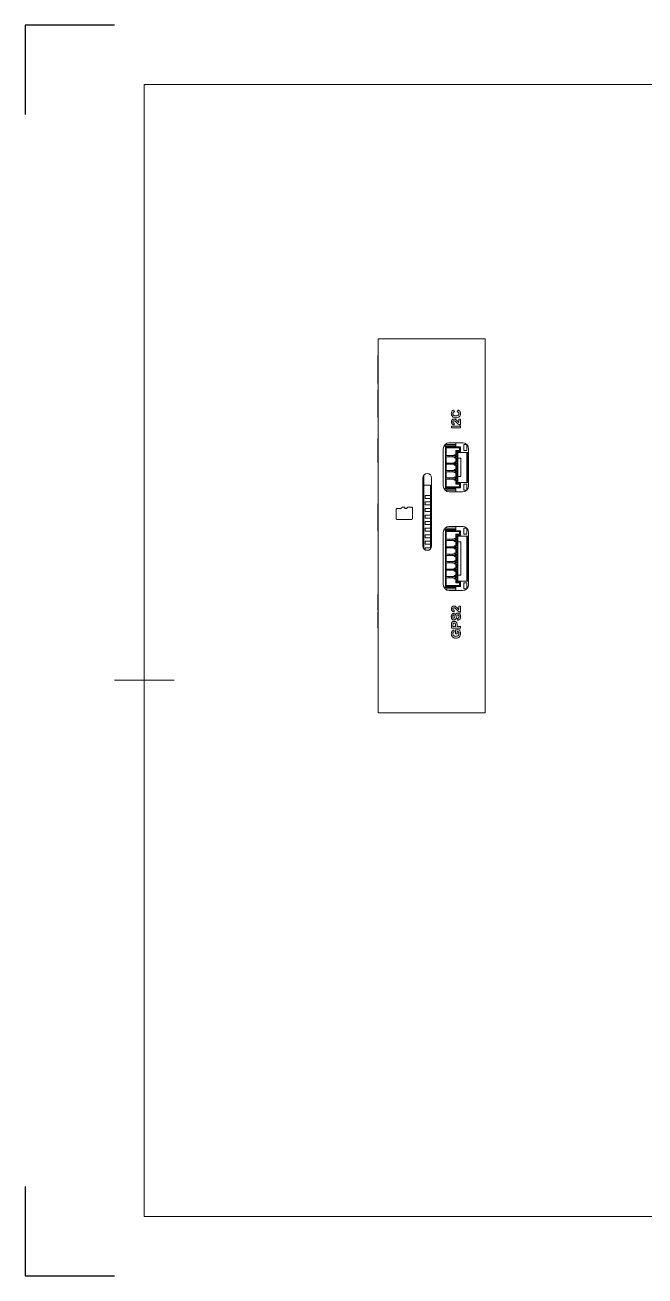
# Model space of a CAD drawing. Header units: millimetres. Extents: x 0 to 297, y 0 to 210.
# Drawn here: x 0 to 104, y 0 to 210 of the extents above; entities that cross this region are included whole.
import ezdxf

# ---------------------------------------------------------------- set-up
doc = ezdxf.new("R2010")
doc.units = ezdxf.units.MM
doc.header["$LTSCALE"] = 0.75
doc.layers.add('BORDER', color=7, linetype='Continuous', lineweight=13)
doc.layers.add('Visible', color=7, linetype='Continuous', lineweight=13)

# ---------------------------------------------------------------- blocks, each defined once
blk = doc.blocks.new('ISO_A4(L)_SHEET')
at = {"layer": 'BORDER'}
for p, q in [((287, 200), (20, 200)), ((20, 200), (20, 10)), ((15, 100), (25, 100)), ((287, 10), (20, 10))]:
    blk.add_line(p, q, dxfattribs=at)
at = {"layer": 'Defpoints'}
for p, q in [((0, 210), (0, 195)), ((15, 210), (0, 210)), ((0, 15), (0, 0)), ((0, 0), (15, 0))]:
    blk.add_line(p, q, dxfattribs=at)

msp = doc.modelspace()

# ---------------------------------------------------------------- linework, layer by layer
at = {"layer": 'Visible', "extrusion": (-1, -2e-16, 2.966e-13)}
for p, q in [((59.236, 157.341), (59.235, 157.34)), ((59.235, 153.941), (59.235, 157.34)), ((59.236, 157.341), (59.236, 153.941)), ((77.235, 157.341), (59.236, 157.341)), ((77.235, 157.341), (77.235, 153.941)), ((59.235, 154.541), (59.225, 154.541)), ((59.225, 154.541), (59.225, 153.541)), ((59.225, 150.841), (59.225, 153.541)), ((59.235, 153.941), (59.235, 97.941)), ((59.236, 97.941), (59.236, 153.941)), ((77.235, 153.941), (77.235, 97.941)), ((59.225, 150.841), (59.225, 149.841)), ((59.235, 149.841), (59.225, 149.841)), ((59.235, 148.741), (59.225, 148.741)), ((59.225, 148.741), (59.225, 147.541)), ((59.225, 145.291), (59.225, 147.541)), ((59.225, 145.291), (59.225, 144.091)), ((72.044, 145.067), (71.972, 145.367)), ((72.6, 145.371), (72.507, 145.077)), ((59.235, 144.091), (59.225, 144.091)), ((71.997, 142.886), (72.025, 143.172)), ((73.059, 143.86), (72.792, 143.86)), ((72.792, 143.86), (72.792, 143.289)), ((73.059, 142.852), (73.059, 143.86)), ((71.559, 142.664), (71.559, 142.361)), ((73.059, 142.664), (71.559, 142.664)), ((71.559, 142.361), (73.059, 142.361)), ((73.059, 142.361), (73.059, 142.664)), ((59.225, 140.613), (59.225, 136.575)), ((59.225, 140.613), (59.235, 140.613)), ((70.184, 132.616), (70.184, 138.866)), ((70.29, 139.314), (72.309, 139.314)), ((70.324, 139.364), (70.316, 139.364)), ((70.324, 139.364), (72.149, 139.364)), ((70.467, 139.564), (72.149, 139.564)), ((70.534, 137.724), (70.534, 139.164)), ((70.534, 139.164), (73.059, 139.164)), ((70.534, 139.164), (70.684, 139.014)), ((72.909, 139.014), (70.684, 139.014)), ((70.684, 139.014), (70.684, 137.724)), ((70.784, 139.564), (70.784, 139.782)), ((70.784, 139.314), (70.784, 139.364)), ((72.309, 139.864), (71.118, 139.864)), ((71.184, 139.866), (73.434, 139.866)), ((71.674, 139.866), (71.674, 139.864)), ((72.299, 139.564), (72.149, 139.564)), ((72.299, 139.364), (72.149, 139.364)), ((72.299, 139.564), (72.299, 139.364)), ((73.499, 139.864), (72.309, 139.864)), ((72.309, 139.314), (72.309, 139.864)), ((73.059, 139.164), (72.909, 139.014)), ((72.909, 138.564), (72.909, 139.014)), ((73.059, 139.164), (73.059, 138.414)), ((73.609, 139.564), (73.609, 138.564)), ((74.134, 139.564), (73.609, 139.564)), ((74.134, 138.564), (74.134, 139.564)), ((74.434, 138.866), (74.434, 132.616)), ((59.225, 136.575), (59.235, 136.575)), ((70.534, 137.724), (70.534, 137.504)), ((70.684, 137.724), (70.534, 137.724)), ((70.534, 137.504), (70.684, 137.504)), ((70.534, 136.474), (70.534, 137.504)), ((70.584, 137.714), (70.584, 137.514)), ((70.584, 137.714), (70.684, 137.714)), ((70.584, 137.514), (70.684, 137.514)), ((70.83, 137.714), (70.684, 137.714)), ((70.83, 137.514), (70.684, 137.514)), ((70.684, 137.504), (70.684, 136.474)), ((70.83, 137.714), (70.9, 137.714)), ((70.83, 137.514), (70.9, 137.514)), ((71.142, 137.714), (70.9, 137.714)), ((71.142, 137.514), (70.9, 137.514)), ((71.142, 137.714), (71.171, 137.714)), ((71.142, 137.514), (71.171, 137.514)), ((71.671, 137.714), (71.171, 137.714)), ((71.171, 137.714), (71.171, 137.514)), ((71.671, 137.514), (71.171, 137.514)), ((71.671, 137.714), (71.7, 137.714)), ((71.671, 137.714), (71.671, 137.514)), ((71.671, 137.514), (71.7, 137.514)), ((71.942, 137.714), (71.7, 137.714)), ((71.942, 137.514), (71.7, 137.514)), ((71.942, 137.714), (72.013, 137.714)), ((71.942, 137.514), (72.013, 137.514)), ((72.009, 137.724), (72.009, 137.874)), ((72.009, 137.874), (72.159, 137.874)), ((72.159, 137.724), (72.009, 137.724)), ((72.009, 137.504), (72.159, 137.504)), ((72.009, 137.354), (72.009, 137.504)), ((72.159, 137.354), (72.009, 137.354)), ((72.009, 136.474), (72.009, 136.624)), ((72.009, 136.624), (72.159, 136.624)), ((72.159, 137.714), (72.013, 137.714)), ((72.159, 137.514), (72.013, 137.514)), ((72.309, 137.874), (72.159, 137.874)), ((72.159, 137.874), (72.159, 137.724)), ((72.159, 137.724), (72.309, 137.724)), ((72.159, 137.714), (72.259, 137.714)), ((72.159, 137.514), (72.259, 137.514)), ((72.309, 137.504), (72.159, 137.504)), ((72.159, 137.504), (72.159, 137.354)), ((72.159, 137.354), (72.309, 137.354)), ((72.309, 136.624), (72.159, 136.624)), ((72.159, 136.624), (72.159, 136.474)), ((72.259, 137.714), (72.259, 137.514)), ((72.309, 138.564), (72.909, 138.564)), ((72.309, 138.414), (72.309, 138.564)), ((73.059, 138.414), (72.309, 138.414)), ((72.309, 137.874), (72.309, 138.414)), ((72.309, 137.504), (72.309, 137.724)), ((72.309, 136.624), (72.309, 137.354)), ((74.284, 138.264), (72.459, 138.264)), ((72.459, 133.214), (72.459, 138.264)), ((72.609, 138.264), (72.609, 137.264)), ((72.609, 137.264), (73.109, 137.264)), ((72.609, 137.264), (72.609, 134.214)), ((73.059, 138.414), (72.909, 138.564)), ((73.109, 137.264), (73.109, 134.214)), ((73.609, 138.564), (74.134, 138.564)), ((74.134, 133.214), (74.134, 138.264)), ((74.284, 138.264), (74.284, 133.214)), ((66.935, 134.464), (66.935, 132.754)), ((66.935, 132.166), (66.935, 134.464)), ((70.684, 136.474), (70.534, 136.474)), ((70.534, 136.474), (70.534, 136.254)), ((70.534, 136.254), (70.684, 136.254)), ((70.534, 135.224), (70.534, 136.254)), ((70.684, 135.224), (70.534, 135.224)), ((70.534, 135.224), (70.534, 135.004)), ((70.534, 135.004), (70.684, 135.004)), ((70.534, 133.974), (70.534, 135.004)), ((70.584, 136.464), (70.584, 136.264)), ((70.584, 136.464), (70.684, 136.464)), ((70.584, 136.264), (70.684, 136.264)), ((70.584, 135.214), (70.584, 135.014)), ((70.584, 135.214), (70.684, 135.214)), ((70.584, 135.014), (70.684, 135.014)), ((70.83, 136.464), (70.684, 136.464)), ((70.83, 136.264), (70.684, 136.264)), ((70.684, 136.254), (70.684, 135.224)), ((70.83, 135.214), (70.684, 135.214)), ((70.83, 135.014), (70.684, 135.014)), ((70.684, 135.004), (70.684, 133.974)), ((70.83, 136.464), (70.9, 136.464)), ((70.83, 136.264), (70.9, 136.264)), ((70.83, 135.214), (70.9, 135.214)), ((70.83, 135.014), (70.9, 135.014)), ((71.142, 136.464), (70.9, 136.464)), ((71.142, 136.264), (70.9, 136.264)), ((71.142, 135.214), (70.9, 135.214)), ((71.142, 135.014), (70.9, 135.014)), ((71.142, 136.464), (71.171, 136.464)), ((71.142, 136.264), (71.171, 136.264)), ((71.142, 135.214), (71.171, 135.214)), ((71.142, 135.014), (71.171, 135.014)), ((71.671, 136.464), (71.171, 136.464)), ((71.171, 136.464), (71.171, 136.264)), ((71.671, 136.264), (71.171, 136.264)), ((71.671, 135.214), (71.171, 135.214)), ((71.171, 135.214), (71.171, 135.014)), ((71.671, 135.014), (71.171, 135.014)), ((71.671, 136.464), (71.7, 136.464)), ((71.671, 136.464), (71.671, 136.264)), ((71.671, 136.264), (71.7, 136.264)), ((71.671, 135.214), (71.7, 135.214)), ((71.671, 135.214), (71.671, 135.014)), ((71.671, 135.014), (71.7, 135.014)), ((71.942, 136.464), (71.7, 136.464)), ((71.942, 136.264), (71.7, 136.264)), ((71.942, 135.214), (71.7, 135.214)), ((71.942, 135.014), (71.7, 135.014)), ((71.942, 136.464), (72.013, 136.464)), ((71.942, 136.264), (72.013, 136.264)), ((71.942, 135.214), (72.013, 135.214)), ((71.942, 135.014), (72.013, 135.014)), ((72.159, 136.474), (72.009, 136.474)), ((72.009, 136.254), (72.159, 136.254)), ((72.009, 136.104), (72.009, 136.254)), ((72.159, 136.104), (72.009, 136.104)), ((72.009, 135.224), (72.009, 135.374)), ((72.009, 135.374), (72.159, 135.374)), ((72.159, 135.224), (72.009, 135.224)), ((72.009, 135.004), (72.159, 135.004)), ((72.009, 134.854), (72.009, 135.004)), ((72.159, 134.854), (72.009, 134.854)), ((72.159, 136.464), (72.013, 136.464)), ((72.159, 136.264), (72.013, 136.264)), ((72.159, 135.214), (72.013, 135.214)), ((72.159, 135.014), (72.013, 135.014)), ((72.159, 136.474), (72.309, 136.474)), ((72.159, 136.464), (72.259, 136.464)), ((72.159, 136.264), (72.259, 136.264)), ((72.309, 136.254), (72.159, 136.254)), ((72.159, 136.254), (72.159, 136.104)), ((72.159, 136.104), (72.309, 136.104)), ((72.309, 135.374), (72.159, 135.374)), ((72.159, 135.374), (72.159, 135.224)), ((72.159, 135.224), (72.309, 135.224)), ((72.159, 135.214), (72.259, 135.214)), ((72.159, 135.014), (72.259, 135.014)), ((72.309, 135.004), (72.159, 135.004)), ((72.159, 135.004), (72.159, 134.854)), ((72.159, 134.854), (72.309, 134.854)), ((72.259, 136.464), (72.259, 136.264)), ((72.259, 135.214), (72.259, 135.014)), ((72.309, 136.254), (72.309, 136.474)), ((72.309, 135.374), (72.309, 136.104)), ((72.309, 135.004), (72.309, 135.224)), ((72.309, 134.124), (72.309, 134.854)), ((66.735, 122.554), (66.735, 133.954)), ((68.035, 132.754), (66.935, 132.754)), ((68.035, 132.166), (68.035, 132.754)), ((68.235, 133.954), (68.235, 122.554)), ((70.684, 133.974), (70.534, 133.974)), ((70.534, 133.974), (70.534, 133.754)), ((70.534, 133.754), (70.684, 133.754)), ((70.534, 132.314), (70.534, 133.754)), ((70.534, 132.314), (70.684, 132.464)), ((73.059, 132.314), (70.534, 132.314)), ((70.584, 133.964), (70.584, 133.764)), ((70.584, 133.964), (70.684, 133.964)), ((70.584, 133.764), (70.684, 133.764)), ((70.83, 133.964), (70.684, 133.964)), ((70.83, 133.764), (70.684, 133.764)), ((70.684, 133.754), (70.684, 132.464)), ((70.684, 132.464), (72.909, 132.464)), ((70.83, 133.964), (70.9, 133.964)), ((70.83, 133.764), (70.9, 133.764)), ((71.142, 133.964), (70.9, 133.964)), ((71.142, 133.764), (70.9, 133.764)), ((71.142, 133.964), (71.171, 133.964)), ((71.142, 133.764), (71.171, 133.764)), ((71.671, 133.964), (71.171, 133.964)), ((71.171, 133.964), (71.171, 133.764)), ((71.671, 133.764), (71.171, 133.764)), ((71.671, 133.964), (71.7, 133.964)), ((71.671, 133.964), (71.671, 133.764)), ((71.671, 133.764), (71.7, 133.764)), ((71.942, 133.964), (71.7, 133.964)), ((71.942, 133.764), (71.7, 133.764)), ((71.942, 133.964), (72.013, 133.964)), ((71.942, 133.764), (72.013, 133.764)), ((72.009, 133.974), (72.009, 134.124)), ((72.009, 134.124), (72.159, 134.124)), ((72.159, 133.974), (72.009, 133.974)), ((72.009, 133.754), (72.159, 133.754)), ((72.009, 133.604), (72.009, 133.754)), ((72.159, 133.604), (72.009, 133.604)), ((72.159, 133.964), (72.013, 133.964)), ((72.159, 133.764), (72.013, 133.764)), ((72.309, 134.124), (72.159, 134.124)), ((72.159, 134.124), (72.159, 133.974)), ((72.159, 133.974), (72.309, 133.974)), ((72.159, 133.964), (72.259, 133.964)), ((72.159, 133.764), (72.259, 133.764)), ((72.309, 133.754), (72.159, 133.754)), ((72.159, 133.754), (72.159, 133.604)), ((72.159, 133.604), (72.309, 133.604)), ((72.259, 133.964), (72.259, 133.764)), ((72.309, 133.754), (72.309, 133.974)), ((72.309, 133.064), (72.309, 133.604)), ((72.309, 132.914), (72.309, 133.064)), ((72.309, 133.064), (73.059, 133.064)), ((72.909, 132.914), (72.309, 132.914)), ((72.459, 133.214), (74.284, 133.214)), ((72.609, 134.214), (72.609, 133.214)), ((73.109, 134.214), (72.609, 134.214)), ((73.059, 133.064), (72.909, 132.914)), ((72.909, 132.464), (72.909, 132.914)), ((73.059, 132.314), (72.909, 132.464)), ((73.059, 133.064), (73.059, 132.314)), ((73.609, 132.914), (73.609, 131.914)), ((74.134, 132.914), (73.609, 132.914)), ((74.134, 131.914), (74.134, 132.914)), ((66.935, 132.166), (66.735, 132.166)), ((66.935, 132.166), (66.935, 130.287)), ((66.935, 130.287), (66.935, 128.015)), ((68.035, 131.041), (67.135, 131.041)), ((67.135, 130.541), (67.135, 131.041)), ((67.135, 130.541), (68.035, 130.541)), ((68.235, 132.166), (68.035, 132.166)), ((68.035, 130.287), (68.035, 132.166)), ((68.035, 128.015), (68.035, 130.287)), ((70.292, 132.164), (72.309, 132.164)), ((70.324, 132.114), (70.319, 132.114)), ((70.324, 132.114), (72.149, 132.114)), ((70.472, 131.914), (72.149, 131.914)), ((70.784, 132.164), (70.784, 132.114)), ((70.784, 131.914), (70.784, 131.699)), ((73.434, 131.616), (71.184, 131.616)), ((72.299, 132.114), (72.149, 132.114)), ((72.299, 131.914), (72.149, 131.914)), ((72.299, 131.914), (72.299, 132.114)), ((72.309, 132.164), (72.309, 131.616)), ((73.609, 131.914), (74.134, 131.914)), ((59.235, 129.61), (59.225, 129.61)), ((59.225, 129.607), (59.225, 129.61)), ((59.235, 129.607), (59.225, 129.607)), ((59.225, 129.606), (59.225, 129.607)), ((59.225, 129.331), (59.225, 129.606)), ((59.235, 129.606), (59.225, 129.606)), ((59.225, 128.635), (59.225, 129.331)), ((59.225, 128.206), (59.225, 128.635)), ((59.225, 125.525), (59.225, 128.206)), ((62.296, 128.724), (62.295, 128.71)), ((62.295, 128.71), (62.295, 127.123)), ((62.306, 128.75), (62.296, 128.724)), ((62.398, 128.835), (62.371, 128.82)), ((62.738, 128.837), (62.398, 128.835)), ((63.078, 128.838), (62.738, 128.837)), ((63.177, 128.944), (63.078, 128.838)), ((63.74, 129.022), (63.724, 129.038)), ((63.74, 128.838), (63.74, 129.022)), ((63.887, 128.838), (63.74, 128.838)), ((64.033, 128.838), (63.887, 128.838)), ((64.112, 128.935), (64.033, 128.838)), ((64.217, 129.057), (64.203, 129.045)), ((64.896, 129.057), (64.217, 129.057)), ((64.926, 129.042), (64.896, 129.057)), ((64.972, 129.008), (64.926, 129.042)), ((64.996, 128.968), (64.972, 129.008)), ((65.004, 127.121), (64.996, 128.968)), ((67.135, 129.941), (67.135, 129.441)), ((68.035, 129.941), (67.135, 129.941)), ((67.135, 129.441), (68.035, 129.441)), ((67.135, 128.841), (67.135, 128.341)), ((68.035, 128.841), (67.135, 128.841)), ((67.135, 128.341), (68.035, 128.341)), ((62.295, 127.123), (62.304, 127.099)), ((62.373, 127.024), (62.404, 127.009)), ((62.404, 127.009), (63.645, 127.009)), ((64.992, 127.094), (65.004, 127.121)), ((66.935, 128.015), (66.935, 122.044)), ((67.135, 127.741), (67.135, 127.241)), ((68.035, 127.741), (67.135, 127.741)), ((67.135, 127.241), (68.035, 127.241)), ((67.135, 126.641), (67.135, 126.141)), ((68.035, 126.641), (67.135, 126.641)), ((67.135, 126.141), (68.035, 126.141)), ((68.035, 122.044), (68.035, 128.015)), ((59.225, 125.026), (59.225, 125.525)), ((59.225, 125.024), (59.225, 125.026)), ((59.235, 125.026), (59.225, 125.026)), ((59.235, 125.024), (59.225, 125.024)), ((67.135, 125.541), (67.135, 125.041)), ((68.035, 125.541), (67.135, 125.541)), ((67.135, 125.041), (68.035, 125.041)), ((67.135, 124.441), (67.135, 123.941)), ((68.035, 124.441), (67.135, 124.441)), ((67.135, 123.941), (68.035, 123.941)), ((70.184, 116.066), (70.184, 124.816)), ((70.29, 125.264), (72.309, 125.264)), ((70.324, 125.314), (70.316, 125.314)), ((70.324, 125.314), (72.149, 125.314)), ((70.467, 125.514), (72.149, 125.514)), ((70.534, 123.674), (70.534, 125.114)), ((70.534, 125.114), (73.059, 125.114)), ((70.534, 125.114), (70.684, 124.964)), ((72.909, 124.964), (70.684, 124.964)), ((70.684, 124.964), (70.684, 123.674)), ((70.784, 125.514), (70.784, 125.732)), ((70.784, 125.264), (70.784, 125.314)), ((72.309, 125.814), (71.118, 125.814)), ((71.184, 125.816), (73.434, 125.816)), ((71.674, 125.816), (71.674, 125.814)), ((72.299, 125.514), (72.149, 125.514)), ((72.299, 125.314), (72.149, 125.314)), ((72.299, 125.514), (72.299, 125.314)), ((73.499, 125.814), (72.309, 125.814)), ((72.309, 125.264), (72.309, 125.814)), ((72.309, 124.514), (72.909, 124.514)), ((72.309, 124.364), (72.309, 124.514)), ((73.059, 124.364), (72.309, 124.364)), ((72.309, 123.824), (72.309, 124.364)), ((74.284, 124.214), (72.459, 124.214)), ((72.459, 116.664), (72.459, 124.214)), ((72.609, 124.214), (72.609, 123.214)), ((73.059, 125.114), (72.909, 124.964)), ((72.909, 124.514), (72.909, 124.964)), ((73.059, 124.364), (72.909, 124.514)), ((73.059, 125.114), (73.059, 124.364)), ((73.609, 125.514), (73.609, 124.514)), ((74.134, 125.514), (73.609, 125.514)), ((73.609, 124.514), (74.134, 124.514)), ((74.134, 124.514), (74.134, 125.514)), ((74.134, 116.664), (74.134, 124.214)), ((74.284, 124.214), (74.284, 116.664)), ((74.434, 124.816), (74.434, 116.066)), ((67.135, 123.341), (67.135, 122.841)), ((68.035, 123.341), (67.135, 123.341)), ((67.135, 122.841), (68.035, 122.841)), ((67.135, 122.241), (67.135, 121.891)), ((68.035, 122.241), (67.135, 122.241)), ((67.186, 121.867), (67.785, 121.867)), ((70.534, 123.674), (70.534, 123.454)), ((70.684, 123.674), (70.534, 123.674)), ((70.534, 123.454), (70.684, 123.454)), ((70.534, 122.424), (70.534, 123.454)), ((70.684, 122.424), (70.534, 122.424)), ((70.534, 122.424), (70.534, 122.204)), ((70.534, 122.204), (70.684, 122.204)), ((70.534, 121.174), (70.534, 122.204)), ((70.584, 123.664), (70.584, 123.464)), ((70.584, 123.664), (70.684, 123.664)), ((70.584, 123.464), (70.684, 123.464)), ((70.584, 122.414), (70.584, 122.214)), ((70.584, 122.414), (70.684, 122.414)), ((70.584, 122.214), (70.684, 122.214)), ((70.83, 123.664), (70.684, 123.664)), ((70.83, 123.464), (70.684, 123.464)), ((70.684, 123.454), (70.684, 122.424)), ((70.83, 122.414), (70.684, 122.414)), ((70.83, 122.214), (70.684, 122.214)), ((70.684, 122.204), (70.684, 121.174)), ((70.83, 123.664), (70.9, 123.664)), ((70.83, 123.464), (70.9, 123.464)), ((70.83, 122.414), (70.9, 122.414)), ((70.83, 122.214), (70.9, 122.214)), ((71.142, 123.664), (70.9, 123.664)), ((71.142, 123.464), (70.9, 123.464)), ((71.142, 122.414), (70.9, 122.414)), ((71.142, 122.214), (70.9, 122.214)), ((71.142, 123.664), (71.171, 123.664)), ((71.142, 123.464), (71.171, 123.464)), ((71.142, 122.414), (71.171, 122.414)), ((71.142, 122.214), (71.171, 122.214)), ((71.671, 123.664), (71.171, 123.664)), ((71.171, 123.664), (71.171, 123.464)), ((71.671, 123.464), (71.171, 123.464)), ((71.671, 122.414), (71.171, 122.414)), ((71.171, 122.414), (71.171, 122.214)), ((71.671, 122.214), (71.171, 122.214)), ((71.671, 123.664), (71.7, 123.664)), ((71.671, 123.664), (71.671, 123.464)), ((71.671, 123.464), (71.7, 123.464)), ((71.671, 122.414), (71.7, 122.414)), ((71.671, 122.414), (71.671, 122.214)), ((71.671, 122.214), (71.7, 122.214)), ((71.942, 123.664), (71.7, 123.664)), ((71.942, 123.464), (71.7, 123.464)), ((71.942, 122.414), (71.7, 122.414)), ((71.942, 122.214), (71.7, 122.214)), ((71.942, 123.664), (72.013, 123.664)), ((71.942, 123.464), (72.013, 123.464)), ((71.942, 122.414), (72.013, 122.414)), ((71.942, 122.214), (72.013, 122.214)), ((72.009, 123.674), (72.009, 123.824)), ((72.009, 123.824), (72.159, 123.824)), ((72.159, 123.674), (72.009, 123.674)), ((72.009, 123.454), (72.159, 123.454)), ((72.009, 123.304), (72.009, 123.454)), ((72.159, 123.304), (72.009, 123.304)), ((72.009, 122.424), (72.009, 122.574)), ((72.009, 122.574), (72.159, 122.574)), ((72.159, 122.424), (72.009, 122.424)), ((72.009, 122.204), (72.159, 122.204)), ((72.009, 122.054), (72.009, 122.204)), ((72.159, 122.054), (72.009, 122.054)), ((72.159, 123.664), (72.013, 123.664)), ((72.159, 123.464), (72.013, 123.464)), ((72.159, 122.414), (72.013, 122.414)), ((72.159, 122.214), (72.013, 122.214)), ((72.309, 123.824), (72.159, 123.824)), ((72.159, 123.824), (72.159, 123.674)), ((72.159, 123.674), (72.309, 123.674)), ((72.159, 123.664), (72.259, 123.664)), ((72.159, 123.464), (72.259, 123.464)), ((72.309, 123.454), (72.159, 123.454)), ((72.159, 123.454), (72.159, 123.304)), ((72.159, 123.304), (72.309, 123.304)), ((72.309, 122.574), (72.159, 122.574)), ((72.159, 122.574), (72.159, 122.424)), ((72.159, 122.424), (72.309, 122.424)), ((72.159, 122.414), (72.259, 122.414)), ((72.159, 122.214), (72.259, 122.214)), ((72.309, 122.204), (72.159, 122.204)), ((72.159, 122.204), (72.159, 122.054)), ((72.159, 122.054), (72.309, 122.054)), ((72.259, 123.664), (72.259, 123.464)), ((72.259, 122.414), (72.259, 122.214)), ((72.309, 123.454), (72.309, 123.674)), ((72.309, 122.574), (72.309, 123.304)), ((72.309, 122.204), (72.309, 122.424)), ((72.309, 121.324), (72.309, 122.054)), ((72.609, 123.214), (73.109, 123.214)), ((72.609, 123.214), (72.609, 117.664)), ((73.109, 123.214), (73.109, 117.664)), ((70.684, 121.174), (70.534, 121.174)), ((70.534, 121.174), (70.534, 120.954)), ((70.534, 120.954), (70.684, 120.954)), ((70.534, 119.924), (70.534, 120.954)), ((70.684, 119.924), (70.534, 119.924)), ((70.534, 119.924), (70.534, 119.704)), ((70.534, 119.704), (70.684, 119.704)), ((70.534, 118.674), (70.534, 119.704)), ((70.584, 121.164), (70.584, 120.964)), ((70.584, 121.164), (70.684, 121.164)), ((70.584, 120.964), (70.684, 120.964)), ((70.584, 119.914), (70.584, 119.714)), ((70.584, 119.914), (70.684, 119.914)), ((70.584, 119.714), (70.684, 119.714)), ((70.83, 121.164), (70.684, 121.164)), ((70.83, 120.964), (70.684, 120.964)), ((70.684, 120.954), (70.684, 119.924)), ((70.83, 119.914), (70.684, 119.914)), ((70.83, 119.714), (70.684, 119.714)), ((70.684, 119.704), (70.684, 118.674)), ((70.83, 121.164), (70.9, 121.164)), ((70.83, 120.964), (70.9, 120.964)), ((70.83, 119.914), (70.9, 119.914)), ((70.83, 119.714), (70.9, 119.714)), ((71.142, 121.164), (70.9, 121.164)), ((71.142, 120.964), (70.9, 120.964)), ((71.142, 119.914), (70.9, 119.914)), ((71.142, 119.714), (70.9, 119.714)), ((71.142, 121.164), (71.171, 121.164)), ((71.142, 120.964), (71.171, 120.964)), ((71.142, 119.914), (71.171, 119.914)), ((71.142, 119.714), (71.171, 119.714)), ((71.671, 121.164), (71.171, 121.164)), ((71.171, 121.164), (71.171, 120.964)), ((71.671, 120.964), (71.171, 120.964)), ((71.671, 119.914), (71.171, 119.914)), ((71.171, 119.914), (71.171, 119.714)), ((71.671, 119.714), (71.171, 119.714)), ((71.671, 121.164), (71.7, 121.164)), ((71.671, 121.164), (71.671, 120.964)), ((71.671, 120.964), (71.7, 120.964)), ((71.671, 119.914), (71.7, 119.914)), ((71.671, 119.914), (71.671, 119.714)), ((71.671, 119.714), (71.7, 119.714)), ((71.942, 121.164), (71.7, 121.164)), ((71.942, 120.964), (71.7, 120.964)), ((71.942, 119.914), (71.7, 119.914)), ((71.942, 119.714), (71.7, 119.714)), ((71.942, 121.164), (72.013, 121.164)), ((71.942, 120.964), (72.013, 120.964)), ((71.942, 119.914), (72.013, 119.914)), ((71.942, 119.714), (72.013, 119.714)), ((72.009, 121.174), (72.009, 121.324)), ((72.009, 121.324), (72.159, 121.324)), ((72.159, 121.174), (72.009, 121.174)), ((72.009, 120.954), (72.159, 120.954)), ((72.009, 120.804), (72.009, 120.954)), ((72.159, 120.804), (72.009, 120.804)), ((72.009, 119.924), (72.009, 120.074)), ((72.009, 120.074), (72.159, 120.074)), ((72.159, 119.924), (72.009, 119.924)), ((72.009, 119.704), (72.159, 119.704)), ((72.009, 119.554), (72.009, 119.704)), ((72.159, 121.164), (72.013, 121.164)), ((72.159, 120.964), (72.013, 120.964)), ((72.159, 119.914), (72.013, 119.914)), ((72.159, 119.714), (72.013, 119.714)), ((72.309, 121.324), (72.159, 121.324)), ((72.159, 121.324), (72.159, 121.174)), ((72.159, 121.174), (72.309, 121.174)), ((72.159, 121.164), (72.259, 121.164)), ((72.159, 120.964), (72.259, 120.964)), ((72.309, 120.954), (72.159, 120.954)), ((72.159, 120.954), (72.159, 120.804)), ((72.159, 120.804), (72.309, 120.804)), ((72.309, 120.074), (72.159, 120.074)), ((72.159, 120.074), (72.159, 119.924)), ((72.159, 119.924), (72.309, 119.924)), ((72.159, 119.914), (72.259, 119.914)), ((72.159, 119.714), (72.259, 119.714)), ((72.309, 119.704), (72.159, 119.704)), ((72.159, 119.704), (72.159, 119.554)), ((72.259, 121.164), (72.259, 120.964)), ((72.259, 119.914), (72.259, 119.714)), ((72.309, 120.954), (72.309, 121.174)), ((72.309, 120.074), (72.309, 120.804)), ((72.309, 119.704), (72.309, 119.924)), ((70.684, 118.674), (70.534, 118.674)), ((70.534, 118.674), (70.534, 118.454)), ((70.534, 118.454), (70.684, 118.454)), ((70.534, 117.424), (70.534, 118.454)), ((70.584, 118.664), (70.584, 118.464)), ((70.584, 118.664), (70.684, 118.664)), ((70.584, 118.464), (70.684, 118.464)), ((70.83, 118.664), (70.684, 118.664)), ((70.83, 118.464), (70.684, 118.464)), ((70.684, 118.454), (70.684, 117.424)), ((70.83, 118.664), (70.9, 118.664)), ((70.83, 118.464), (70.9, 118.464)), ((71.142, 118.664), (70.9, 118.664)), ((71.142, 118.464), (70.9, 118.464)), ((71.142, 118.664), (71.171, 118.664)), ((71.142, 118.464), (71.171, 118.464)), ((71.671, 118.664), (71.171, 118.664)), ((71.171, 118.664), (71.171, 118.464)), ((71.671, 118.464), (71.171, 118.464)), ((71.671, 118.664), (71.7, 118.664)), ((71.671, 118.664), (71.671, 118.464)), ((71.671, 118.464), (71.7, 118.464)), ((71.942, 118.664), (71.7, 118.664)), ((71.942, 118.464), (71.7, 118.464)), ((71.942, 118.664), (72.013, 118.664)), ((71.942, 118.464), (72.013, 118.464)), ((72.159, 119.554), (72.009, 119.554)), ((72.009, 118.674), (72.009, 118.824)), ((72.009, 118.824), (72.159, 118.824)), ((72.159, 118.674), (72.009, 118.674)), ((72.009, 118.454), (72.159, 118.454)), ((72.009, 118.304), (72.009, 118.454)), ((72.159, 118.304), (72.009, 118.304)), ((72.159, 118.664), (72.013, 118.664)), ((72.159, 118.464), (72.013, 118.464)), ((72.159, 119.554), (72.309, 119.554)), ((72.309, 118.824), (72.159, 118.824)), ((72.159, 118.824), (72.159, 118.674)), ((72.159, 118.674), (72.309, 118.674)), ((72.159, 118.664), (72.259, 118.664)), ((72.159, 118.464), (72.259, 118.464)), ((72.309, 118.454), (72.159, 118.454)), ((72.159, 118.454), (72.159, 118.304)), ((72.159, 118.304), (72.309, 118.304)), ((72.259, 118.664), (72.259, 118.464)), ((72.309, 118.824), (72.309, 119.554)), ((72.309, 118.454), (72.309, 118.674)), ((72.309, 117.574), (72.309, 118.304)), ((72.609, 117.664), (72.609, 116.664)), ((73.109, 117.664), (72.609, 117.664)), ((70.292, 115.614), (72.309, 115.614)), ((70.324, 115.564), (70.319, 115.564)), ((70.324, 115.564), (72.149, 115.564)), ((70.684, 117.424), (70.534, 117.424)), ((70.534, 117.424), (70.534, 117.204)), ((70.534, 117.204), (70.684, 117.204)), ((70.534, 115.764), (70.534, 117.204)), ((70.534, 115.764), (70.684, 115.914)), ((73.059, 115.764), (70.534, 115.764)), ((70.584, 117.414), (70.584, 117.214)), ((70.584, 117.414), (70.684, 117.414)), ((70.584, 117.214), (70.684, 117.214)), ((70.83, 117.414), (70.684, 117.414)), ((70.83, 117.214), (70.684, 117.214)), ((70.684, 117.204), (70.684, 115.914)), ((70.684, 115.914), (72.909, 115.914)), ((70.784, 115.614), (70.784, 115.564)), ((70.83, 117.414), (70.9, 117.414)), ((70.83, 117.214), (70.9, 117.214)), ((71.142, 117.414), (70.9, 117.414)), ((71.142, 117.214), (70.9, 117.214)), ((71.142, 117.414), (71.171, 117.414)), ((71.142, 117.214), (71.171, 117.214)), ((71.671, 117.414), (71.171, 117.414)), ((71.171, 117.414), (71.171, 117.214)), ((71.671, 117.214), (71.171, 117.214)), ((71.671, 117.414), (71.7, 117.414)), ((71.671, 117.414), (71.671, 117.214)), ((71.671, 117.214), (71.7, 117.214)), ((71.942, 117.414), (71.7, 117.414)), ((71.942, 117.214), (71.7, 117.214)), ((71.942, 117.414), (72.013, 117.414)), ((71.942, 117.214), (72.013, 117.214)), ((72.009, 117.424), (72.009, 117.574)), ((72.009, 117.574), (72.159, 117.574)), ((72.159, 117.424), (72.009, 117.424)), ((72.009, 117.204), (72.159, 117.204)), ((72.009, 117.054), (72.009, 117.204)), ((72.159, 117.054), (72.009, 117.054)), ((72.159, 117.414), (72.013, 117.414)), ((72.159, 117.214), (72.013, 117.214)), ((72.299, 115.564), (72.149, 115.564)), ((72.309, 117.574), (72.159, 117.574)), ((72.159, 117.574), (72.159, 117.424)), ((72.159, 117.424), (72.309, 117.424)), ((72.159, 117.414), (72.259, 117.414)), ((72.159, 117.214), (72.259, 117.214)), ((72.309, 117.204), (72.159, 117.204)), ((72.159, 117.204), (72.159, 117.054)), ((72.159, 117.054), (72.309, 117.054)), ((72.259, 117.414), (72.259, 117.214)), ((72.299, 115.364), (72.299, 115.564)), ((72.309, 117.204), (72.309, 117.424)), ((72.309, 116.514), (72.309, 117.054)), ((72.309, 116.364), (72.309, 116.514)), ((72.309, 116.514), (73.059, 116.514)), ((72.909, 116.364), (72.309, 116.364)), ((72.309, 115.614), (72.309, 115.066)), ((72.459, 116.664), (74.284, 116.664)), ((73.059, 116.514), (72.909, 116.364)), ((72.909, 115.914), (72.909, 116.364)), ((73.059, 115.764), (72.909, 115.914)), ((73.059, 116.514), (73.059, 115.764)), ((73.609, 116.364), (73.609, 115.364)), ((74.134, 116.364), (73.609, 116.364)), ((74.134, 115.364), (74.134, 116.364)), ((59.235, 114.395), (59.185, 114.395)), ((59.185, 114.323), (59.185, 114.395)), ((59.235, 114.323), (59.185, 114.323)), ((59.185, 114.121), (59.185, 114.323)), ((59.235, 114.121), (59.185, 114.121)), ((59.185, 113.794), (59.185, 114.121)), ((59.235, 113.794), (59.185, 113.794)), ((59.185, 113.357), (59.185, 113.794)), ((70.472, 115.364), (72.149, 115.364)), ((70.784, 115.364), (70.784, 115.149)), ((73.434, 115.066), (71.184, 115.066)), ((72.299, 115.364), (72.149, 115.364)), ((73.609, 115.364), (74.134, 115.364)), ((59.235, 113.357), (59.185, 113.357)), ((59.185, 113.175), (59.185, 113.357)), ((59.235, 113.175), (59.185, 113.175)), ((59.185, 112.944), (59.185, 113.175)), ((59.235, 112.944), (59.185, 112.944)), ((59.185, 112.908), (59.185, 112.933)), ((59.235, 112.933), (59.185, 112.933)), ((59.235, 112.908), (59.185, 112.908)), ((59.185, 112.818), (59.185, 112.908)), ((59.235, 112.818), (59.185, 112.818)), ((59.185, 112.641), (59.185, 112.818)), ((59.235, 112.641), (59.185, 112.641)), ((59.185, 112.352), (59.185, 112.641)), ((59.235, 112.352), (59.185, 112.352)), ((59.185, 112.027), (59.185, 112.352)), ((59.235, 112.027), (59.185, 112.027)), ((59.185, 111.851), (59.185, 112.027)), ((59.235, 111.851), (59.185, 111.851)), ((59.185, 111.766), (59.185, 111.851)), ((59.235, 111.766), (59.185, 111.766)), ((59.185, 111.736), (59.185, 111.766)), ((59.235, 111.736), (59.185, 111.736)), ((59.235, 111.517), (59.185, 111.517)), ((59.185, 111.483), (59.185, 111.517)), ((59.235, 111.483), (59.185, 111.483)), ((59.185, 111.435), (59.185, 111.483)), ((59.235, 111.435), (59.185, 111.435)), ((59.185, 111.305), (59.185, 111.435)), ((59.235, 111.305), (59.185, 111.305)), ((59.185, 111.102), (59.185, 111.305)), ((71.997, 111.477), (72.025, 111.764)), ((73.059, 112.451), (72.792, 112.451)), ((72.792, 112.451), (72.792, 111.88)), ((73.059, 111.443), (73.059, 112.451)), ((59.235, 111.102), (59.185, 111.102)), ((59.185, 110.868), (59.185, 111.102)), ((59.235, 110.868), (59.185, 110.868)), ((59.185, 110.682), (59.185, 110.868)), ((59.235, 110.682), (59.185, 110.682)), ((59.185, 110.403), (59.185, 110.682)), ((59.235, 110.403), (59.185, 110.403)), ((59.185, 109.789), (59.185, 110.403)), ((59.235, 109.789), (59.185, 109.789)), ((59.185, 109.758), (59.185, 109.789)), ((59.235, 109.758), (59.185, 109.758)), ((59.185, 109.753), (59.185, 109.758)), ((59.235, 109.753), (59.185, 109.753)), ((59.185, 109.6), (59.185, 109.753)), ((59.235, 109.6), (59.185, 109.6)), ((59.185, 109.41), (59.185, 109.6)), ((59.235, 109.41), (59.185, 109.41)), ((59.185, 109.122), (59.185, 109.41)), ((71.559, 109.234), (71.559, 108.748)), ((72.001, 110.943), (71.987, 111.246)), ((72.238, 109.217), (72.238, 109.051)), ((72.493, 109.051), (72.493, 109.249)), ((72.542, 110.364), (72.571, 110.069)), ((59.235, 109.122), (59.185, 109.122)), ((59.185, 108.751), (59.185, 109.122)), ((59.185, 108.749), (59.185, 108.751)), ((59.235, 108.751), (59.185, 108.751)), ((59.235, 108.749), (59.185, 108.749)), ((71.559, 108.748), (73.059, 108.748)), ((71.812, 109.051), (71.812, 109.197)), ((72.238, 109.051), (71.812, 109.051)), ((72.03, 108.149), (71.974, 108.45)), ((72.254, 108.469), (72.254, 107.816)), ((72.852, 108.469), (72.254, 108.469)), ((72.254, 107.816), (72.507, 107.816)), ((73.059, 109.051), (72.493, 109.051)), ((72.507, 108.163), (72.697, 108.163)), ((72.507, 107.816), (72.507, 108.163)), ((73.059, 108.748), (73.059, 109.051)), ((59.235, 94.542), (59.235, 97.941)), ((59.236, 97.941), (59.236, 94.541)), ((77.235, 97.941), (77.235, 94.541)), ((59.236, 94.541), (59.235, 94.542)), ((59.236, 94.541), (77.235, 94.541))]:
    msp.add_line(p, q, dxfattribs=at)
at = {"layer": 'Visible'}
for centre, radius, start, end in [((71.859, 143.1), 0.784, 50.83658, 67.23594), ((70.878, 141.939), 2.034, 41.02094, 50.67479), ((71.162, 142.305), 1.842, 41.28492, 49.64161), ((73.858, 144.521), 1.91, 220.77061, 235.31804), ((74.833, 145.553), 3.06, 221.63363, 226.11299), ((73.045, 143.716), 0.496, 227.87035, 239.33578), ((71.859, 111.692), 0.784, 50.83684, 67.23567), ((70.878, 110.53), 2.034, 41.0211, 50.67463), ((71.162, 110.896), 1.842, 41.28485, 49.64177), ((73.858, 113.112), 1.91, 220.77054, 235.31806), ((74.833, 114.145), 3.06, 221.63393, 226.11259), ((73.045, 112.307), 0.496, 227.8713, 239.33511), ((73.32, 109.305), 1.762, 170.54753, 182.29978), ((73.268, 109.238), 1.456, 173.01436, 181.60968), ((73.561, 110.442), 1.469, 154.99589, 168.45732), ((76.031, 109.753), 3.727, 162.95714, 166.81916), ((70.764, 109.288), 1.729, 358.68857, 9.13774), ((72.176, 107.768), 0.654, 20.62833, 37.11645)]:
    msp.add_arc(centre, radius, start, end, dxfattribs=at)
at = {"layer": 'Visible', "extrusion": (0, -2e-16, -1)}
for centre, radius, start, end in [((-71.184, 138.866), 1, 0, 90), ((-73.434, 138.866), 1, 90, 180), ((-67.485, 133.954), 0.75, 0, 180), ((-71.184, 132.616), 1, 270, 0), ((-73.434, 132.616), 1, 180, 270), ((-71.184, 124.816), 1, 0, 90), ((-73.434, 124.816), 1, 90, 180), ((-67.485, 122.554), 0.75, 180, 0), ((-71.184, 116.066), 1, 270, 0), ((-73.434, 116.066), 1, 180, 270)]:
    msp.add_arc(centre, radius, start, end, dxfattribs=at)
at = {"layer": 'Visible'}
for centre, major_axis, ratio, start_param, end_param in [((62.491, 127.165), (0.188, 0.064), 0.7778555, 3.151834, 3.8035331), ((64.91, 127.086), (0.082, 0.0596), 0.5740152, 4.3070853, 5.4828589)]:
    msp.add_ellipse(centre, major_axis=major_axis, ratio=ratio, start_param=start_param, end_param=end_param, dxfattribs=at)
for points, knots in [([(71.696, 145.213), (71.648, 145.15), (71.549, 145.018), (71.539, 144.852), (71.533, 144.766)], [-0.048504646, -0.048504646, -0.048504646, -0.048504646, -0.025269768, 0, 0, 0, 0]), ([(71.972, 145.367), (71.917, 145.349), (71.815, 145.316), (71.733, 145.246), (71.696, 145.213)], [-0.031892483, -0.031892483, -0.031892483, -0.031892483, -0.014744786, 0, 0, 0, 0]), ([(71.792, 144.751), (71.794, 144.789), (71.799, 144.864), (71.84, 144.926), (71.859, 144.956)], [-0.021925611, -0.021925611, -0.021925611, -0.021925611, -0.010633136, 0, 0, 0, 0]), ([(71.859, 144.956), (71.885, 144.982), (71.936, 145.035), (72.007, 145.056), (72.044, 145.067)], [-0.021828246, -0.021828246, -0.021828246, -0.021828246, -0.011215082, 0, 0, 0, 0]), ([(72.507, 145.077), (72.557, 145.064), (72.647, 145.041), (72.717, 144.98), (72.749, 144.953)], [-0.027509218, -0.027509218, -0.027509218, -0.027509218, -0.012380729, 0, 0, 0, 0]), ([(72.965, 145.146), (72.918, 145.196), (72.816, 145.302), (72.675, 145.347), (72.6, 145.371)], [-0.043427832, -0.043427832, -0.043427832, -0.043427832, -0.023209851, 0, 0, 0, 0]), ([(72.749, 144.953), (72.771, 144.922), (72.816, 144.86), (72.822, 144.783), (72.825, 144.745)], [-0.02253498, -0.02253498, -0.02253498, -0.02253498, -0.011392218, 0, 0, 0, 0]), ([(73.084, 144.748), (73.08, 144.823), (73.073, 144.966), (73, 145.089), (72.965, 145.146)], [-0.042171168, -0.042171168, -0.042171168, -0.042171168, -0.019933556, 0, 0, 0, 0]), ([(71.533, 144.766), (71.541, 144.667), (71.555, 144.475), (71.68, 144.329), (71.74, 144.258)], [-0.056185684, -0.056185684, -0.056185684, -0.056185684, -0.027247965, 0, 0, 0, 0]), ([(71.672, 143.733), (71.637, 143.684), (71.563, 143.581), (71.556, 143.452), (71.553, 143.384)], [-0.037587902, -0.037587902, -0.037587902, -0.037587902, -0.020048994, 0, 0, 0, 0]), ([(71.553, 143.384), (71.556, 143.32), (71.563, 143.199), (71.626, 143.096), (71.656, 143.046)], [-0.035806842, -0.035806842, -0.035806842, -0.035806842, -0.017057034, 0, 0, 0, 0]), ([(71.656, 143.046), (71.699, 143.006), (71.795, 142.916), (71.925, 142.896), (71.997, 142.886)], [-0.038477835, -0.038477835, -0.038477835, -0.038477835, -0.021063504, 0, 0, 0, 0]), ([(71.97, 143.86), (71.913, 143.855), (71.8, 143.844), (71.715, 143.77), (71.672, 143.733)], [-0.033109364, -0.033109364, -0.033109364, -0.033109364, -0.016458963, 0, 0, 0, 0]), ([(71.74, 144.258), (71.821, 144.201), (71.994, 144.079), (72.207, 144.07), (72.322, 144.064)], [-0.062433793, -0.062433793, -0.062433793, -0.062433793, -0.033616012, 0, 0, 0, 0]), ([(71.791, 143.377), (71.793, 143.405), (71.795, 143.458), (71.828, 143.5), (71.843, 143.52)], [-0.015494475, -0.015494475, -0.015494475, -0.015494475, -0.007270834, 0, 0, 0, 0]), ([(71.845, 143.234), (71.829, 143.253), (71.796, 143.295), (71.793, 143.349), (71.791, 143.377)], [-0.015645826, -0.015645826, -0.015645826, -0.015645826, -0.008196128, 0, 0, 0, 0]), ([(71.912, 144.48), (71.877, 144.518), (71.806, 144.594), (71.797, 144.698), (71.792, 144.751)], [-0.030352499, -0.030352499, -0.030352499, -0.030352499, -0.015398532, 0, 0, 0, 0]), ([(71.843, 143.52), (71.863, 143.535), (71.906, 143.567), (71.961, 143.57), (71.99, 143.571)], [-0.015982184, -0.015982184, -0.015982184, -0.015982184, -0.008602819, 0, 0, 0, 0]), ([(72.025, 143.172), (71.988, 143.175), (71.922, 143.181), (71.868, 143.218), (71.845, 143.234)], [-0.019313011, -0.019313011, -0.019313011, -0.019313011, -0.008344665, 0, 0, 0, 0]), ([(72.299, 144.376), (72.22, 144.378), (72.082, 144.38), (71.963, 144.45), (71.912, 144.48)], [-0.040752452, -0.040752452, -0.040752452, -0.040752452, -0.017508425, 0, 0, 0, 0]), ([(72.163, 143.823), (72.132, 143.834), (72.069, 143.855), (72.003, 143.858), (71.97, 143.86)], [-0.019715568, -0.019715568, -0.019715568, -0.019715568, -0.009928208, 0, 0, 0, 0]), ([(71.99, 143.571), (72.02, 143.568), (72.083, 143.562), (72.138, 143.529), (72.166, 143.512)], [-0.018779956, -0.018779956, -0.018779956, -0.018779956, -0.009906752, 0, 0, 0, 0]), ([(72.705, 144.479), (72.652, 144.449), (72.527, 144.379), (72.383, 144.377), (72.299, 144.376)], [-0.042381301, -0.042381301, -0.042381301, -0.042381301, -0.024485965, 0, 0, 0, 0]), ([(72.322, 144.064), (72.431, 144.07), (72.636, 144.081), (72.802, 144.201), (72.88, 144.257)], [-0.060158056, -0.060158056, -0.060158056, -0.060158056, -0.028139838, 0, 0, 0, 0]), ([(72.825, 144.745), (72.821, 144.693), (72.811, 144.59), (72.74, 144.516), (72.705, 144.479)], [-0.029987874, -0.029987874, -0.029987874, -0.029987874, -0.014847658, 0, 0, 0, 0]), ([(72.772, 142.95), (72.817, 142.926), (72.908, 142.877), (73.009, 142.86), (73.059, 142.852)], [-0.03051983, -0.03051983, -0.03051983, -0.03051983, -0.015105881, 0, 0, 0, 0]), ([(72.88, 144.257), (72.94, 144.326), (73.061, 144.468), (73.076, 144.653), (73.084, 144.748)], [-0.054408809, -0.054408809, -0.054408809, -0.054408809, -0.027691201, 0, 0, 0, 0]), ([(71.672, 112.324), (71.637, 112.276), (71.563, 112.172), (71.556, 112.044), (71.553, 111.975)], [-0.037587873, -0.037587873, -0.037587873, -0.037587873, -0.020048965, 0, 0, 0, 0]), ([(71.553, 111.975), (71.556, 111.912), (71.563, 111.791), (71.626, 111.687), (71.656, 111.638)], [-0.035806869, -0.035806869, -0.035806869, -0.035806869, -0.01705706, 0, 0, 0, 0]), ([(71.656, 111.638), (71.699, 111.597), (71.795, 111.507), (71.925, 111.488), (71.997, 111.477)], [-0.038477828, -0.038477828, -0.038477828, -0.038477828, -0.021063496, 0, 0, 0, 0]), ([(71.97, 112.451), (71.913, 112.446), (71.8, 112.436), (71.715, 112.361), (71.672, 112.324)], [-0.033109376, -0.033109376, -0.033109376, -0.033109376, -0.016458963, 0, 0, 0, 0]), ([(71.791, 111.968), (71.793, 111.996), (71.795, 112.049), (71.828, 112.091), (71.843, 112.111)], [-0.015494475, -0.015494475, -0.015494475, -0.015494475, -0.007270834, 0, 0, 0, 0]), ([(71.845, 111.825), (71.829, 111.845), (71.796, 111.887), (71.793, 111.94), (71.791, 111.968)], [-0.015645801, -0.015645801, -0.015645801, -0.015645801, -0.008196128, 0, 0, 0, 0]), ([(71.843, 112.111), (71.863, 112.126), (71.906, 112.159), (71.961, 112.161), (71.99, 112.163)], [-0.015982184, -0.015982184, -0.015982184, -0.015982184, -0.008602819, 0, 0, 0, 0]), ([(72.025, 111.764), (71.988, 111.767), (71.922, 111.772), (71.868, 111.809), (71.845, 111.825)], [-0.019313011, -0.019313011, -0.019313011, -0.019313011, -0.008344665, 0, 0, 0, 0]), ([(72.163, 112.415), (72.132, 112.426), (72.069, 112.447), (72.003, 112.45), (71.97, 112.451)], [-0.019715584, -0.019715584, -0.019715584, -0.019715584, -0.009928208, 0, 0, 0, 0]), ([(71.99, 112.163), (72.02, 112.16), (72.083, 112.153), (72.138, 112.121), (72.166, 112.103)], [-0.018779943, -0.018779943, -0.018779943, -0.018779943, -0.009906738, 0, 0, 0, 0]), ([(72.772, 111.542), (72.817, 111.517), (72.908, 111.469), (73.009, 111.452), (73.059, 111.443)], [-0.030519824, -0.030519824, -0.030519824, -0.030519824, -0.015105887, 0, 0, 0, 0]), ([(71.657, 111.096), (71.621, 111.038), (71.54, 110.909), (71.536, 110.756), (71.533, 110.671)], [-0.044986746, -0.044986746, -0.044986746, -0.044986746, -0.024941271, 0, 0, 0, 0]), ([(71.533, 110.671), (71.535, 110.617), (71.537, 110.516), (71.57, 110.42), (71.585, 110.376)], [-0.030128214, -0.030128214, -0.030128214, -0.030128214, -0.014049451, 0, 0, 0, 0]), ([(71.728, 109.81), (71.694, 109.78), (71.626, 109.72), (71.596, 109.636), (71.581, 109.594)], [-0.026487122, -0.026487122, -0.026487122, -0.026487122, -0.012999476, 0, 0, 0, 0]), ([(71.585, 110.376), (71.604, 110.338), (71.641, 110.264), (71.706, 110.213), (71.737, 110.188)], [-0.024389086, -0.024389086, -0.024389086, -0.024389086, -0.01183581, 0, 0, 0, 0]), ([(71.987, 111.246), (71.923, 111.239), (71.796, 111.224), (71.702, 111.138), (71.657, 111.096)], [-0.037136962, -0.037136962, -0.037136962, -0.037136962, -0.018092644, 0, 0, 0, 0]), ([(72.02, 109.897), (71.965, 109.895), (71.86, 109.89), (71.77, 109.836), (71.728, 109.81)], [-0.030906253, -0.030906253, -0.030906253, -0.030906253, -0.014505522, 0, 0, 0, 0]), ([(71.737, 110.188), (71.771, 110.169), (71.838, 110.132), (71.914, 110.126), (71.952, 110.123)], [-0.022644244, -0.022644244, -0.022644244, -0.022644244, -0.011207176, 0, 0, 0, 0]), ([(71.784, 110.668), (71.785, 110.706), (71.786, 110.774), (71.82, 110.834), (71.834, 110.86)], [-0.020112906, -0.020112906, -0.020112906, -0.020112906, -0.008850315, 0, 0, 0, 0]), ([(71.838, 110.461), (71.822, 110.49), (71.787, 110.554), (71.785, 110.628), (71.784, 110.668)], [-0.021631454, -0.021631454, -0.021631454, -0.021631454, -0.011844545, 0, 0, 0, 0]), ([(71.823, 109.415), (71.829, 109.439), (71.84, 109.485), (71.873, 109.52), (71.889, 109.537)], [-0.014073976, -0.014073976, -0.014073976, -0.014073976, -0.006955159, 0, 0, 0, 0]), ([(71.834, 110.86), (71.856, 110.879), (71.903, 110.923), (71.966, 110.936), (72.001, 110.943)], [-0.018920539, -0.018920539, -0.018920539, -0.018920539, -0.010397267, 0, 0, 0, 0]), ([(71.931, 110.413), (71.913, 110.415), (71.875, 110.419), (71.851, 110.447), (71.838, 110.461)], [-0.01081596, -0.01081596, -0.01081596, -0.01081596, -0.005436045, 0, 0, 0, 0]), ([(71.889, 109.537), (71.909, 109.551), (71.949, 109.58), (71.998, 109.584), (72.024, 109.585)], [-0.014597669, -0.014597669, -0.014597669, -0.014597669, -0.007565442, 0, 0, 0, 0]), ([(72.022, 110.458), (72.009, 110.445), (71.984, 110.419), (71.948, 110.415), (71.931, 110.413)], [-0.010428814, -0.010428814, -0.010428814, -0.010428814, -0.005063569, 0, 0, 0, 0]), ([(71.952, 110.123), (72.009, 110.129), (72.125, 110.142), (72.21, 110.221), (72.253, 110.262)], [-0.034011469, -0.034011469, -0.034011469, -0.034011469, -0.017205044, 0, 0, 0, 0]), ([(72.252, 109.847), (72.218, 109.862), (72.144, 109.893), (72.063, 109.896), (72.02, 109.897)], [-0.023940317, -0.023940317, -0.023940317, -0.023940317, -0.012774797, 0, 0, 0, 0]), ([(72.122, 110.736), (72.109, 110.675), (72.087, 110.578), (72.04, 110.49), (72.022, 110.458)], [-0.029702845, -0.029702845, -0.029702845, -0.029702845, -0.010982072, 0, 0, 0, 0]), ([(72.024, 109.585), (72.045, 109.584), (72.087, 109.581), (72.123, 109.561), (72.141, 109.551)], [-0.012301424, -0.012301424, -0.012301424, -0.012301424, -0.006001401, 0, 0, 0, 0]), ([(72.141, 109.551), (72.157, 109.538), (72.188, 109.513), (72.206, 109.475), (72.215, 109.456)], [-0.012135769, -0.012135769, -0.012135769, -0.012135769, -0.006172848, 0, 0, 0, 0]), ([(72.215, 109.456), (72.221, 109.426), (72.239, 109.348), (72.238, 109.267), (72.238, 109.217)], [-0.024125649, -0.024125649, -0.024125649, -0.024125649, -0.014950174, 0, 0, 0, 0]), ([(72.383, 111.229), (72.352, 111.207), (72.29, 111.162), (72.25, 111.097), (72.23, 111.063)], [-0.022728303, -0.022728303, -0.022728303, -0.022728303, -0.011517321, 0, 0, 0, 0]), ([(72.4, 109.72), (72.38, 109.745), (72.339, 109.796), (72.282, 109.83), (72.252, 109.847)], [-0.019656715, -0.019656715, -0.019656715, -0.019656715, -0.010149056, 0, 0, 0, 0]), ([(72.253, 110.262), (72.283, 110.305), (72.353, 110.41), (72.384, 110.532), (72.402, 110.603)], [-0.037493983, -0.037493983, -0.037493983, -0.037493983, -0.021784464, 0, 0, 0, 0]), ([(72.622, 111.289), (72.577, 111.287), (72.493, 111.284), (72.418, 111.246), (72.383, 111.229)], [-0.024872141, -0.024872141, -0.024872141, -0.024872141, -0.011702765, 0, 0, 0, 0]), ([(72.471, 109.563), (72.464, 109.59), (72.448, 109.646), (72.417, 109.694), (72.4, 109.72)], [-0.017325298, -0.017325298, -0.017325298, -0.017325298, -0.00897739, 0, 0, 0, 0]), ([(72.467, 110.846), (72.476, 110.869), (72.491, 110.909), (72.52, 110.941), (72.532, 110.955)], [-0.012790597, -0.012790597, -0.012790597, -0.012790597, -0.005527162, 0, 0, 0, 0]), ([(72.532, 110.955), (72.546, 110.964), (72.573, 110.983), (72.606, 110.985), (72.623, 110.986)], [-0.0097336343, -0.0097336343, -0.0097336343, -0.0097336343, -0.0049855438, 0, 0, 0, 0]), ([(72.76, 110.472), (72.731, 110.447), (72.669, 110.391), (72.587, 110.374), (72.542, 110.364)], [-0.024684191, -0.024684191, -0.024684191, -0.024684191, -0.013482657, 0, 0, 0, 0]), ([(72.571, 110.069), (72.648, 110.082), (72.793, 110.107), (72.903, 110.205), (72.954, 110.251)], [-0.043200876, -0.043200876, -0.043200876, -0.043200876, -0.020228593, 0, 0, 0, 0]), ([(72.863, 111.217), (72.825, 111.238), (72.75, 111.28), (72.664, 111.286), (72.622, 111.289)], [-0.025452583, -0.025452583, -0.025452583, -0.025452583, -0.01261071, 0, 0, 0, 0]), ([(72.623, 110.986), (72.65, 110.982), (72.707, 110.975), (72.747, 110.933), (72.768, 110.912)], [-0.016702041, -0.016702041, -0.016702041, -0.016702041, -0.008720133, 0, 0, 0, 0]), ([(72.829, 110.691), (72.827, 110.649), (72.824, 110.569), (72.78, 110.503), (72.76, 110.472)], [-0.023401138, -0.023401138, -0.023401138, -0.023401138, -0.010886253, 0, 0, 0, 0]), ([(72.768, 110.912), (72.786, 110.882), (72.826, 110.814), (72.828, 110.735), (72.829, 110.691)], [-0.023245619, -0.023245619, -0.023245619, -0.023245619, -0.012921301, 0, 0, 0, 0]), ([(73.031, 111.015), (73.01, 111.056), (72.97, 111.136), (72.898, 111.191), (72.863, 111.217)], [-0.026594463, -0.026594463, -0.026594463, -0.026594463, -0.013076149, 0, 0, 0, 0]), ([(72.954, 110.251), (72.992, 110.311), (73.077, 110.444), (73.082, 110.602), (73.085, 110.688)], [-0.046362946, -0.046362946, -0.046362946, -0.046362946, -0.025358896, 0, 0, 0, 0]), ([(73.085, 110.688), (73.084, 110.749), (73.081, 110.86), (73.046, 110.966), (73.031, 111.015)], [-0.033254227, -0.033254227, -0.033254227, -0.033254227, -0.015270649, 0, 0, 0, 0]), ([(71.65, 108.247), (71.616, 108.186), (71.541, 108.051), (71.536, 107.896), (71.533, 107.811)], [-0.045766498, -0.045766498, -0.045766498, -0.045766498, -0.025048198, 0, 0, 0, 0]), ([(71.533, 107.811), (71.535, 107.744), (71.539, 107.62), (71.586, 107.505), (71.608, 107.452)], [-0.03694393, -0.03694393, -0.03694393, -0.03694393, -0.017133697, 0, 0, 0, 0]), ([(71.608, 107.452), (71.643, 107.393), (71.714, 107.275), (71.83, 107.201), (71.887, 107.164)], [-0.040565903, -0.040565903, -0.040565903, -0.040565903, -0.020131333, 0, 0, 0, 0]), ([(71.974, 108.45), (71.909, 108.43), (71.783, 108.393), (71.694, 108.295), (71.65, 108.247)], [-0.038830961, -0.038830961, -0.038830961, -0.038830961, -0.019006518, 0, 0, 0, 0]), ([(71.792, 107.811), (71.794, 107.852), (71.798, 107.93), (71.837, 107.998), (71.856, 108.03)], [-0.023058225, -0.023058225, -0.023058225, -0.023058225, -0.010942554, 0, 0, 0, 0]), ([(71.918, 107.495), (71.881, 107.539), (71.805, 107.63), (71.796, 107.749), (71.792, 107.811)], [-0.034769334, -0.034769334, -0.034769334, -0.034769334, -0.018092018, 0, 0, 0, 0]), ([(71.856, 108.03), (71.879, 108.056), (71.927, 108.111), (71.996, 108.136), (72.03, 108.149)], [-0.021436147, -0.021436147, -0.021436147, -0.021436147, -0.010890044, 0, 0, 0, 0]), ([(71.887, 107.164), (71.951, 107.136), (72.084, 107.077), (72.229, 107.07), (72.304, 107.066)], [-0.043123865, -0.043123865, -0.043123865, -0.043123865, -0.022262391, 0, 0, 0, 0]), ([(72.291, 107.378), (72.216, 107.381), (72.081, 107.386), (71.968, 107.461), (71.918, 107.495)], [-0.039843715, -0.039843715, -0.039843715, -0.039843715, -0.017929839, 0, 0, 0, 0]), ([(72.692, 107.497), (72.638, 107.462), (72.516, 107.385), (72.372, 107.381), (72.291, 107.378)], [-0.042471074, -0.042471074, -0.042471074, -0.042471074, -0.023554795, 0, 0, 0, 0]), ([(72.304, 107.066), (72.374, 107.07), (72.512, 107.076), (72.64, 107.129), (72.703, 107.154)], [-0.041175863, -0.041175863, -0.041175863, -0.041175863, -0.020276168, 0, 0, 0, 0]), ([(72.825, 107.808), (72.82, 107.747), (72.81, 107.629), (72.731, 107.54), (72.692, 107.497)], [-0.034690378, -0.034690378, -0.034690378, -0.034690378, -0.016978685, 0, 0, 0, 0]), ([(72.703, 107.154), (72.761, 107.187), (72.876, 107.252), (72.949, 107.362), (72.986, 107.417)], [-0.039062843, -0.039062843, -0.039062843, -0.039062843, -0.019460199, 0, 0, 0, 0]), ([(72.788, 107.999), (72.799, 107.967), (72.82, 107.905), (72.824, 107.84), (72.825, 107.808)], [-0.019530293, -0.019530293, -0.019530293, -0.019530293, -0.009574107, 0, 0, 0, 0]), ([(73.014, 108.193), (72.992, 108.248), (72.951, 108.348), (72.883, 108.431), (72.852, 108.469)], [-0.032143129, -0.032143129, -0.032143129, -0.032143129, -0.014516685, 0, 0, 0, 0]), ([(72.986, 107.417), (73.014, 107.479), (73.074, 107.61), (73.081, 107.753), (73.084, 107.827)], [-0.042559657, -0.042559657, -0.042559657, -0.042559657, -0.022162122, 0, 0, 0, 0]), ([(73.084, 107.827), (73.081, 107.889), (73.075, 108.015), (73.035, 108.133), (73.014, 108.193)], [-0.037407282, -0.037407282, -0.037407282, -0.037407282, -0.018919397, 0, 0, 0, 0])]:
    msp.add_open_spline(points, degree=3, knots=knots, dxfattribs=at)
for points in [[(62.371, 128.82), (62.335, 128.8), (62.318, 128.782), (62.306, 128.75)], [(63.295, 129.055), (63.28, 129.051), (63.255, 129.027), (63.177, 128.944)], [(63.692, 129.057), (63.664, 129.062), (63.316, 129.06), (63.295, 129.055)], [(63.724, 129.038), (63.716, 129.046), (63.701, 129.055), (63.692, 129.057)], [(64.203, 129.045), (64.196, 129.038), (64.155, 128.988), (64.112, 128.935)], [(63.645, 127.009), (64.837, 127.009), (64.886, 127.01), (64.909, 127.019)]]:
    msp.add_open_spline(points, degree=3, dxfattribs=at)

# ---------------------------------------------------------------- block references
at = {"layer": 'BORDER'}
msp.add_blockref('ISO_A4(L)_SHEET', (0, 0), dxfattribs=at)

doc.saveas('drawing.dxf')
